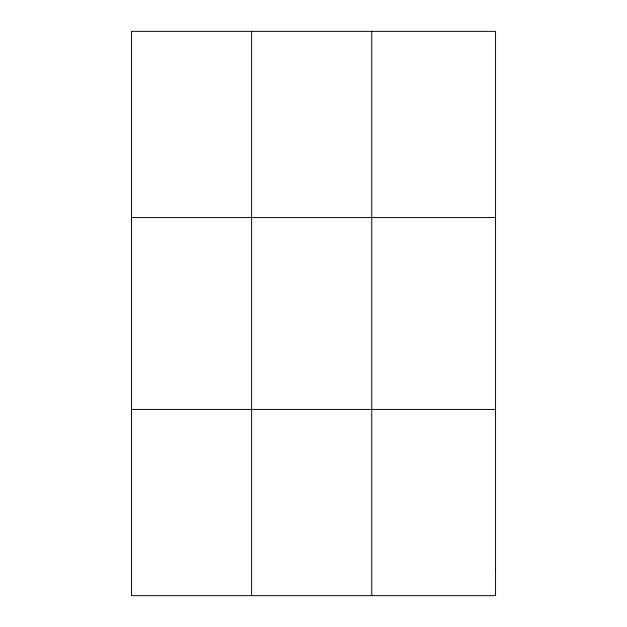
<?xml version="1.0" encoding="UTF-8"?>
<svg xmlns="http://www.w3.org/2000/svg" width="627" height="627" viewBox="0 0 627 627"><rect width="100%" height="100%" fill="white"/><g stroke="black" fill="none" stroke-linecap="round" stroke-linejoin="round"><path stroke-width="0.94" d="M251.607 595.65L251.607 31.35M371.756 595.65L371.756 31.35M131.451 217.569L495.549 217.569M131.451 409.431L495.549 409.431M495.549 569.05L495.549 595.65L131.451 595.65L131.451 31.35L495.549 31.35L495.549 569.05"/></g></svg>
